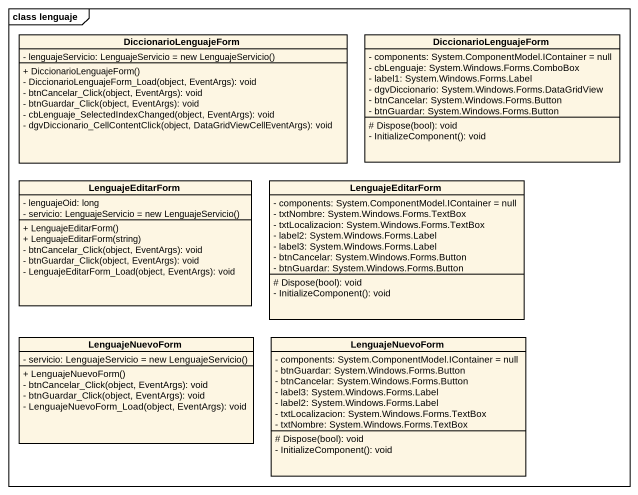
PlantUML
@startuml
mainframe class lenguaje
hide circle
hide empty members
skinparam classAttributeIconSize 0
class DiccionarioLenguajeForm {
  {field} - lenguajeServicio: LenguajeServicio = new LenguajeServicio()
  + DiccionarioLenguajeForm()
  - DiccionarioLenguajeForm_Load(object, EventArgs): void
  - btnCancelar_Click(object, EventArgs): void
  - btnGuardar_Click(object, EventArgs): void
  - cbLenguaje_SelectedIndexChanged(object, EventArgs): void
  - dgvDiccionario_CellContentClick(object, DataGridViewCellEventArgs): void
}
class "DiccionarioLenguajeForm" as DiccionarioLenguajeForm_2 {
  - components: System.ComponentModel.IContainer = null
  - cbLenguaje: System.Windows.Forms.ComboBox
  - label1: System.Windows.Forms.Label
  - dgvDiccionario: System.Windows.Forms.DataGridView
  - btnCancelar: System.Windows.Forms.Button
  - btnGuardar: System.Windows.Forms.Button
  # Dispose(bool): void
  - InitializeComponent(): void
}
class LenguajeEditarForm {
  - lenguajeOid: long
  {field} - servicio: LenguajeServicio = new LenguajeServicio()
  + LenguajeEditarForm()
  + LenguajeEditarForm(string)
  - btnCancelar_Click(object, EventArgs): void
  - btnGuardar_Click(object, EventArgs): void
  - LenguajeEditarForm_Load(object, EventArgs): void
}
class "LenguajeEditarForm" as LenguajeEditarForm_2 {
  - components: System.ComponentModel.IContainer = null
  - txtNombre: System.Windows.Forms.TextBox
  - txtLocalizacion: System.Windows.Forms.TextBox
  - label2: System.Windows.Forms.Label
  - label3: System.Windows.Forms.Label
  - btnCancelar: System.Windows.Forms.Button
  - btnGuardar: System.Windows.Forms.Button
  # Dispose(bool): void
  - InitializeComponent(): void
}
class LenguajeNuevoForm {
  {field} - servicio: LenguajeServicio = new LenguajeServicio()
  + LenguajeNuevoForm()
  - btnCancelar_Click(object, EventArgs): void
  - btnGuardar_Click(object, EventArgs): void
  - LenguajeNuevoForm_Load(object, EventArgs): void
}
class "LenguajeNuevoForm" as LenguajeNuevoForm_2 {
  - components: System.ComponentModel.IContainer = null
  - btnGuardar: System.Windows.Forms.Button
  - btnCancelar: System.Windows.Forms.Button
  - label3: System.Windows.Forms.Label
  - label2: System.Windows.Forms.Label
  - txtLocalizacion: System.Windows.Forms.TextBox
  - txtNombre: System.Windows.Forms.TextBox
  # Dispose(bool): void
  - InitializeComponent(): void
}
@enduml
